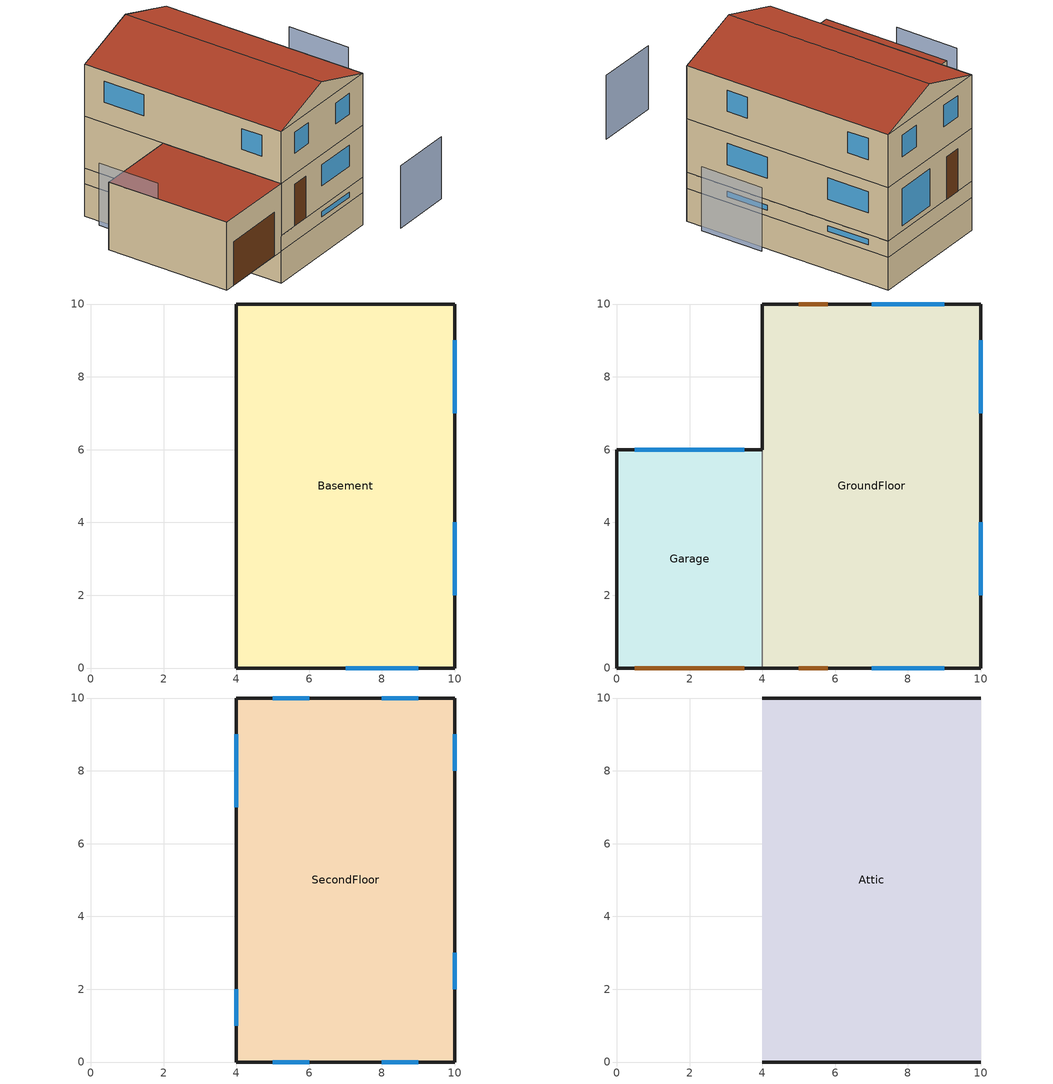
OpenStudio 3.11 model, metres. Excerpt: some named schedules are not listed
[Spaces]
Basement
 floor foundation (SFD_BasementFloor 8): 10,10 10,0 4,0 4,10 z-1.55
 wall outside (Surface 32 c tbd): 10,10 4,10 z0:0.75
 wall outside (Surface 35 c tbd): 10,0 10,10 z0:0.75
 wall outside (Surface 34 c tbd): 4,0 10,0 z0:0.75
 wall outside (Surface 39 c tbd): 4,10 4,6 z0:0.75
 wall to Garage (Surface 33 c tbd): 4,6 4,0 z0:0.75
 wall foundation (SFD_1946-1970_BasementWall): 4,0 10,0 10,10 4,10 4,0 z-1.55:0
 window: 10,2 10,4 / 10,7 10,9 / 7,0 9,0 z0.25:0.5
Garage
 floor ground: 4,6 4,0 0,0 0,6 z0
 wall outside: 4,6 0,6 0,0 4,0 z0:3.25
 wall to GroundFloor: 4,0 4,6 z0.75:3.25
 window: 3.5,6 0.5,6 z2:2.5
 door: 0.5,0 3.5,0 z0:2.1
 roof outside: 4,0 4,6 0,6 0,0 z3.25
GroundFloor
 floor to Basement: 10,10 10,0 4,0 4,10 z0.75
 wall outside (Surface 11 c tbd): 4,10 4,6 z0.75:3.25
 wall outside (Surface 12 c tbd): 10,0 10,10 z0.75:3.25
 wall outside (Surface 13 c tbd): 10,10 4,10 z0.75:3.25
 wall outside (Surface 7 c tbd): 4,0 10,0 z0.75:3.25
 window: 7,0 9,0 / 10,7 10,9 / 10,2 10,4 z1.75:2.75; 9,10 7,10 z1:2.75
 door: 5,0 5.8,0 / 5.8,10 5,10 z0.75:2.75
SecondFloor
 floor to GroundFloor: 10,10 10,0 4,0 4,10 z3.25
 wall outside (Surface 15 c tbd): 4,0 10,0 z3.25:5.75
 wall outside (Surface 17 c tbd): 10,0 10,10 z3.25:5.75
 wall outside (Surface 18 c tbd): 10,10 4,10 z3.25:5.75
 wall outside (Surface 19 c tbd): 4,10 4,0 z3.25:5.75
 window: 5,0 6,0 / 8,0 9,0 / 10,2 10,3 / 10,8 10,9 / 4,9 4,7 / 4,2 4,1 / 9,10 8,10 / 6,10 5,10 z4.25:5.25
Attic
 floor to SecondFloor: 10,10 10,0 4,0 4,10 z5.75
 wall outside: 7,0,6.75 4,0,5.75 10,0,5.75; 7,10,6.75 10,10,5.75 4,10,5.75
 roof outside: 7,10,6.75 4,10,5.75 4,0,5.75 7,0,6.75; 7,0,6.75 10,0,5.75 10,10,5.75 7,10,6.75
shading: 0,3.5 0,6.5 / 10,-4 7,-4 / 14,6.5 14,3.5 z1:4
[Building]
Building 1: Default Construction Set=SFD_1946-1970_ConstructionSet
[Site]
MONTREAL INTL A: Latitude {deg}=45.47; Longitude {deg}=-73.74; Time Zone {hr}=-5; Elevation {m}=36
[ClimateZones]
Climate Zone Institution Name 1=ASHRAE; Climate Zone Document Name 1=ANSI/ASHRAE Standard 169; Climate Zone Document Year 1=2006; Climate Zone Institution Name 2=CEC; Climate Zone Document Name 2=California Climate Zone Descriptions; Climate Zone Document Year 2=1995
[SizingPeriod:DesignDay] Barometric Pressure {Pa}=100893; Rain Indicator=No; Snow Indicator=No; Day of Month=21; Daylight Saving Time Indicator=No; Humidity Condition Type=Wetbulb; Dry-Bulb Temperature Range Modifier Type=DefaultMultipliers
Name | Maximum Dry-Bulb Temperature {C} | Daily Dry-Bulb Temperature Range {deltaC} | Wind Speed {m/s} | Wind Direction {deg} | Sky Clearness | Month | Day Type | Wetbulb or DewPoint at Maximum Dry-Bulb {C} | Solar Model Indicator | ASHRAE Clear Sky Optical Depth for Beam Irradiance | ASHRAE Clear Sky Optical Depth for Diffuse Irradiance
Montreal-Trudeau Intl AP Ann Htg 99.6% Condns DB | -22.9 | 0 | 4.3 | 260 | 0 | 1 | WinterDesignDay | -22.9 | ASHRAEClearSky
Montreal-Trudeau Intl AP Ann Clg .4% Condns DB=>MWB | 30.3 | 8.8 | 5.4 | 230 |  | 7 | SummerDesignDay | 22.1 | ASHRAETau | 0.431 | 2.246
[Construction]
SFD_Furnishing: Wood Furnishing
SFD_IntWall: Gypsum Board, Air Layer 1, Wood frame wall 2x4 uninsulated, Air Layer 1, Gypsum Board
SFD_Window_old-construction: SFD_Window_old-construction
SFD_Door_old-construction: SFD_Door_old-construction
SFD_1946-1970_ExtWall: Cladding-vinyl, Air Layer 1, Plywood, Wood frame wall 2x4 uninsulated, Insulation 70 mm, Air Layer 1, Gypsum Board
SFD_BasementFloor; SFD_BasementFloor 8; SFD_BasementFloor 9; SFD_BasementFloor 10: Heavy Concrete 150 mm
SFD_Roof: Shingles asphalt, Plywood
SFD_1946-1970_AtticFloor: Bulk insulation-cellulose 105 mm, Plywood, Wood frame roof 2x10 insulated, Gypsum Board
SFD_1946-1970_CeilingToAttic: Gypsum Board, Wood frame roof 2x10 insulated, Plywood, Bulk insulation-cellulose 105 mm
SFD_1946-1970_BasementWall: Heavy Concrete 200 mm, Insulation panel 55 mm, Gypsum Board
SFD_1946-1970_BasementWallAboveGround: Plaster, Heavy Concrete 200 mm, Insulation panel 55 mm, Air Layer 1, Gypsum Board
SFD_IntFloor: Wood Flooring, Plywood, Wood frame roof 2x10 uninsulated, Gypsum Board
SFD_IntCeiling: Gypsum Board, Wood frame roof 2x10 uninsulated, Plywood, Wood Flooring
SFD_GarageWall: Cladding-vinyl, Air Layer 1, Plywood, Wood frame wall 2x4 insulated, Air Layer 1, Gypsum Board
SFD_Garage_Roof: Shingles asphalt, Plywood, Air Layer 1, Wood frame roof 2x10 insulated, Gypsum Board
SFD_Garage_CeilingToAttic: Gypsum Board, Wood frame roof 2x10 insulated, Plywood
SFD_pre1945_BasementWall: Heavy Concrete 200 mm, Insulation panel 45 mm, Air Layer 1, Gypsum Board
Surface 11 c tbd: Cladding-vinyl, Air Layer 1, Plywood, Wood frame wall 2x4 uninsulated, Surface 11 m tbd, Air Layer 1, Gypsum Board
Surface 12 c tbd: Cladding-vinyl, Air Layer 1, Plywood, Wood frame wall 2x4 uninsulated, Surface 12 m tbd, Air Layer 1, Gypsum Board
Surface 13 c tbd: Cladding-vinyl, Air Layer 1, Plywood, Wood frame wall 2x4 uninsulated, Surface 13 m tbd, Air Layer 1, Gypsum Board
Surface 15 c tbd: Cladding-vinyl, Air Layer 1, Plywood, Wood frame wall 2x4 uninsulated, Surface 15 m tbd, Air Layer 1, Gypsum Board
Surface 17 c tbd: Cladding-vinyl, Air Layer 1, Plywood, Wood frame wall 2x4 uninsulated, Surface 17 m tbd, Air Layer 1, Gypsum Board
Surface 18 c tbd: Cladding-vinyl, Air Layer 1, Plywood, Wood frame wall 2x4 uninsulated, Surface 18 m tbd, Air Layer 1, Gypsum Board
Surface 19 c tbd: Cladding-vinyl, Air Layer 1, Plywood, Wood frame wall 2x4 uninsulated, Surface 19 m tbd, Air Layer 1, Gypsum Board
Surface 32 c tbd: Plaster, Heavy Concrete 200 mm, Surface 32 m tbd, Air Layer 1, Gypsum Board
Surface 33 c tbd: Cladding-vinyl, Air Layer 1, Plywood, Wood frame wall 2x4 uninsulated, Surface 33 m tbd, Air Layer 1, Gypsum Board
Surface 34 c tbd: Plaster, Heavy Concrete 200 mm, Surface 34 m tbd, Air Layer 1, Gypsum Board
Surface 35 c tbd: Plaster, Heavy Concrete 200 mm, Surface 35 m tbd, Air Layer 1, Gypsum Board
Surface 39 c tbd: Plaster, Heavy Concrete 200 mm, Surface 39 m tbd, Air Layer 1, Gypsum Board
Surface 7 c tbd: Cladding-vinyl, Air Layer 1, Plywood, Wood frame wall 2x4 uninsulated, Surface 7 m tbd, Air Layer 1, Gypsum Board
[Material]
Name | Roughness | Thickness {m} | Conductivity {W/m-K} | Density {kg/m3} | Specific Heat {J/kg-K} | Solar Absorptance | Visible Absorptance | Thermal Absorptance
Wood Furnishing | Smooth | 0.075 | 0.12 | 540 | 1210 | 0.5 | 0.5
Gypsum Board | Smooth | 0.0127 | 0.16 | 800 | 1090 | 0.3 | 0.5
Wood frame wall 2x4 uninsulated | Smooth | 0.089 | 0.409 | 154.65 | 1626.3
Heavy Concrete 150 mm | Smooth | 0.1524 | 1.95 | 2240 | 900 | 0.3 | 0.5
Wood frame roof 2x10 uninsulated | Smooth | 0.235 | 1.1557 | 80.994 | 1621.88
Heavy Concrete 200 mm | Smooth | 0.2032 | 1.95 | 2240 | 900 | 0.3 | 0.5
Insulation panel 45 mm | Smooth | 0.0431 | 0.03 | 43 | 1210
Wood frame wall 2x4 insulated | Smooth | 0.089 | 0.073 | 165.2 | 1571.76
Wood frame roof 2x10 insulated | Smooth | 0.235 | 0.16 | 96 | 1515
Cladding-vinyl | Smooth | 0.0095 | 0.086 | 200 | 1000 | 0.5 | 0.5
Plywood | Smooth | 0.0159 | 0.12 | 544 | 1210 | 0.5 | 0.5
Insulation 70 mm | Smooth | 0.0694 | 0.046 | 19 | 960
Shingles asphalt | Smooth | 0.0032 | 0.04 | 1120 | 1260 | 0.5 | 0.5
Bulk insulation-cellulose 105 mm | Smooth | 0.1066 | 0.046 | 20 | 1400
Insulation panel 55 mm | Smooth | 0.0536 | 0.03 | 43 | 1210
Plaster | Smooth | 0.005 | 0.071 | 1860 | 840 | 0.3 | 0.5
Wood Flooring | Smooth | 0.019 | 0.17 | 700 | 1630 | 0.5 | 0.2
XPS 25mm | Rough | 0.0254 | 0.029 | 28 | 1450 | 0.7 |  | 0.9
Surface 11 m tbd | Smooth | 0.0519301 | 0.046 | 19 | 960
Surface 12 m tbd | Smooth | 0.0427172 | 0.046 | 19 | 960
Surface 13 m tbd | Smooth | 0.0391119 | 0.046 | 19 | 960
Surface 15 m tbd; Surface 18 m tbd | Smooth | 0.0475539 | 0.046 | 19 | 960
Surface 17 m tbd | Smooth | 0.0517213 | 0.046 | 19 | 960
Surface 19 m tbd | Smooth | 0.0498204 | 0.046 | 19 | 960
Surface 32 m tbd | Smooth | 0.0291885 | 0.03 | 43 | 1210
Surface 33 m tbd | Smooth | 0.0437751 | 0.046 | 19 | 960
Surface 34 m tbd | Smooth | 0.0217578 | 0.03 | 43 | 1210
Surface 35 m tbd | Smooth | 0.0213499 | 0.03 | 43 | 1210
Surface 39 m tbd | Smooth | 0.0305988 | 0.03 | 43 | 1210
Surface 7 m tbd | Smooth | 0.042816 | 0.046 | 19 | 960
[Material:AirGap]
Air Layer 1: Thermal Resistance {m2-K/W}=0.15
[WindowMaterial:SimpleGlazingSystem]
SFD_Window_old-construction: U-Factor {W/m2-K}=2.94; Solar Heat Gain Coefficient=0.6; Visible Transmittance=0.8
[Material:NoMass]
SFD_Door_old-construction: Roughness=Smooth; Thermal Resistance {m2-K/W}=0.8
[DefaultConstructionSet] Interior Partition Construction=SFD_IntWall; Adiabatic Surface Construction=SFD_1946-1970_ExtWall
Name | Default Exterior Surface Constructions | Default Interior Surface Constructions | Default Ground Contact Surface Constructions | Default Exterior SubSurface Constructions | Default Interior SubSurface Constructions
SFD_1946-1970_ConstructionSet-Attic | Default Surface Constructions 10 | Default Surface Constructions 11 | Default Surface Constructions 12 | Default Sub Surface Constructions 7 | Default Sub Surface Constructions 8
SFD_1946-1970_ConstructionSet-Basement | Default Surface Constructions 67 | Default Surface Constructions 68 | Default Surface Constructions 69 | Default Sub Surface Constructions 45 | Default Sub Surface Constructions 26
SFD_1946-1970_ConstructionSet-Garage | Default Surface Constructions 52 | Default Surface Constructions 53 | Default Surface Constructions 54 | Default Sub Surface Constructions 35 | Default Sub Surface Constructions 36
SFD_1946-1970_ConstructionSet | Default Surface Constructions 49 | Default Surface Constructions 50 | Default Surface Constructions 51 | Default Sub Surface Constructions 33 | Default Sub Surface Constructions 34
[DefaultSurfaceConstructions]
Name | Floor Construction | Wall Construction | Roof Ceiling Construction
Default Surface Constructions 10 | SFD_BasementFloor | SFD_1946-1970_ExtWall | SFD_Roof
Default Surface Constructions 11 | SFD_1946-1970_AtticFloor | SFD_IntWall | SFD_1946-1970_CeilingToAttic
Default Surface Constructions 12 | SFD_BasementFloor | SFD_1946-1970_BasementWall
Default Surface Constructions 67 | SFD_BasementFloor 8 | SFD_1946-1970_BasementWallAboveGround | SFD_Roof
Default Surface Constructions 68 | SFD_IntFloor |  | SFD_IntCeiling
Default Surface Constructions 69 | SFD_BasementFloor 8 | SFD_1946-1970_BasementWall
Default Surface Constructions 52 | SFD_BasementFloor 9 | SFD_GarageWall | SFD_Garage_Roof
Default Surface Constructions 53 |  | SFD_1946-1970_ExtWall | SFD_Garage_CeilingToAttic
Default Surface Constructions 54 | SFD_BasementFloor 9 | SFD_pre1945_BasementWall
Default Surface Constructions 49 | SFD_BasementFloor 10 | SFD_1946-1970_ExtWall | SFD_Roof
Default Surface Constructions 50 | SFD_IntFloor | SFD_IntWall | SFD_IntCeiling
Default Surface Constructions 51 | SFD_BasementFloor 10 | SFD_1946-1970_BasementWall
[DefaultSubSurfaceConstructions]
Name | Fixed Window Construction | Operable Window Construction | Door Construction
Default Sub Surface Constructions 7; Default Sub Surface Constructions 45; Default Sub Surface Constructions 35; Default Sub Surface Constructions 33 | SFD_Window_old-construction | SFD_Window_old-construction | SFD_Door_old-construction
Default Sub Surface Constructions 8; Default Sub Surface Constructions 26; Default Sub Surface Constructions 36; Default Sub Surface Constructions 34
[ThermostatSetpoint:DualSetpoint] Cooling Setpoint Temperature Schedule=Residential ClgSetpoint
Name | Heating Setpoint Temperature Schedule
Thermostat Setpoint Dual Setpoint 1; Thermostat Setpoint Dual Setpoint 2 | Residential HtgSetpoint
Thermostat Setpoint Dual Setpoint 3
[ShadingControl]
Shading Control 1: Shading Type=InteriorBlind; Multiple Surface Control Type=Sequential
[Space]
Name | Space Type | Thermal Zone
Garage | SFD_Garage_SpaceType | Garage_Th
GroundFloor | SFD_MainFloors_SpaceType | GroundFloor_Th
SecondFloor | SFD_MainFloors_SpaceType | SecondFloor_Th
Attic | SFD_Attic_SpaceType | Attic_Th
Basement | SFD_Basement_SpaceType | Basement_Th
[ThermalZone] Use Ideal Air Loads=No
Name | Thermostat
Garage_Th; Attic_Th
GroundFloor_Th | Thermostat Setpoint Dual Setpoint 1
SecondFloor_Th | Thermostat Setpoint Dual Setpoint 2
Basement_Th | Thermostat Setpoint Dual Setpoint 3
[Sizing:Zone] Zone Cooling Design Supply Air Temperature Input Method=SupplyAirTemperature; Zone Cooling Design Supply Air Temperature {C}=14; Zone Cooling Design Supply Air Temperature Difference {deltaC}=11.11; Zone Heating Design Supply Air Temperature Input Method=SupplyAirTemperature; Zone Heating Design Supply Air Temperature {C}=40; Zone Heating Design Supply Air Temperature Difference {deltaC}=11.11; Zone Cooling Design Supply Air Humidity Ratio {kg-H2O/kg-air}=0.0085; Zone Heating Design Supply Air Humidity Ratio {kg-H2O/kg-air}=0.008; Cooling Design Air Flow Method=DesignDay; Heating Design Air Flow Method=DesignDay; Account for Dedicated Outdoor Air System=No; Dedicated Outdoor Air System Control Strategy=NeutralSupplyAir; Dedicated Outdoor Air Low Setpoint Temperature for Design {C}=autosize; Dedicated Outdoor Air High Setpoint Temperature for Design {C}=autosize; Zone Load Sizing Method=Sensible Load Only No Latent Load; Zone Latent Cooling Design Supply Air Humidity Ratio Input Method=HumidityRatioDifference; Zone Cooling Design Supply Air Humidity Ratio Difference {kgWater/kgDryAir}=0.005; Zone Latent Heating Design Supply Air Humidity Ratio Input Method=HumidityRatioDifference; Zone Humidification Design Supply Air Humidity Ratio Difference {kgWater/kgDryAir}=0.005; Sizing Option=Coincident; Heating Coil Sizing Method=None; Maximum Heating Capacity To Cooling Load Sizing Ratio {W/W}=1
Garage_Th; GroundFloor_Th; SecondFloor_Th; Attic_Th; Basement_Th
[Zone equipment]
Garage_Th: Sub Surface 13_WindandStackOpenArea
GroundFloor_Th: Elec Baseboard 1, Cycling PTAC DX Clg Elec Htg, Sub Surface 6_WindandStackOpenArea, Sub Surface 2_WindandStackOpenArea, Sub Surface 5_WindandStackOpenArea, Sub Surface 17_WindandStackOpenArea
SecondFloor_Th: Elec Baseboard 2, Cycling PTAC DX Clg Elec Htg 1, Sub Surface 8_WindandStackOpenArea, Sub Surface 10_WindandStackOpenArea, Sub Surface 3_WindandStackOpenArea, Sub Surface 4_WindandStackOpenArea, Sub Surface 7_WindandStackOpenArea, Sub Surface 9_WindandStackOpenArea, Sub Surface 14_WindandStackOpenArea, Sub Surface 15_WindandStackOpenArea
Basement_Th: Elec Baseboard
[SpaceType]
Name | Default Construction Set
SFD_Attic_SpaceType | SFD_1946-1970_ConstructionSet-Attic
SFD_Basement_SpaceType | SFD_1946-1970_ConstructionSet-Basement
SFD_Garage_SpaceType | SFD_1946-1970_ConstructionSet-Garage
SFD_MainFloors_SpaceType
[SpaceInfiltration:DesignFlowRate] Density Basis=Outdoor
Name | Space or SpaceType | Design Flow Rate Calculation Method | Flow per Exterior Surface Area {m3/s-m2} | Air Changes per Hour {1/hr} | Constant Term Coefficient | Temperature Term Coefficient | Velocity Term Coefficient | Velocity Squared Term Coefficient | Design Flow Rate {m3/s}
Attic Ventilation | SFD_Attic_SpaceType | AirChanges/Hour | 0 | 3 | 0.606 | 0.03636 | 0.1177 | 0
Air exhaust-intake compensation | SFD_MainFloors_SpaceType | Flow/Space |  |  |  |  |  |  | 0.001
[InternalMass] Multiplier=1
Name | Internal Mass Definition | Space or SpaceType
Basement_InternalMassFurnishing | SFD_InternalMassFurnishing | SFD_Basement_SpaceType
MainFloors_InternalMassFurnishing | SFD_InternalMassFurnishing | SFD_MainFloors_SpaceType
MainFloors_IntWalls | SFD_IntWalls | SFD_MainFloors_SpaceType
[InternalMass:Definition]
Name | Construction | Design Level Calculation Method | Surface Area per Space Floor Area | Surface Area {m2}
SFD_InternalMassFurnishing | SFD_Furnishing | SurfaceArea/Area | 2
SFD_IntWalls | SFD_IntWall | SurfaceArea |  | 80
[People:Definition]
SFD_People: Number of People Calculation Method=People; Number of People {people}=2.84; Fraction Radiant=0.3
[Lights:Definition]
SFD_InteriorLighting: Design Level Calculation Method=LightingLevel; Lighting Level {W}=301.7; Fraction Radiant=0.4; Fraction Visible=0.2
[ElectricEquipment:Definition] Design Level Calculation Method=EquipmentLevel
Name | Design Level {W} | Fraction Radiant | Fraction Lost | Fraction Latent
SFD_Refrigerator | 160.3 | 0.2
SFD_WashingMachine | 59.9 | 0.2
SFD_Dryer | 619.1 | 0.2 | 0.8
SFD_OtherEquipment | 1847.3 | 0.2 |  | 0
SFD_Freezer | 53.4 | 0.2
SFD_Dishwasher | 118.5 | 0.2
SFD_StoveTopOven | 473.8 | 0.2
SFD_HWElectricConsumption | 1184.1 |  | 0.99
[People]
MainFloors_People: People Definition=SFD_People; Space or SpaceType=SFD_MainFloors_SpaceType; Number of People Schedule=Residential Occupancy; Activity Level Schedule=Residential Occupant Activity; Clothing Insulation Calculation Method=ClothingInsulationSchedule; Multiplier=0.5
[Lights]
MainFloors_InteriorLighting: Lights Definition=SFD_InteriorLighting; Space or SpaceType=SFD_MainFloors_SpaceType; Schedule=Interior Lighting Schedule; Fraction Replaceable=1; Multiplier=0.5
[ElectricEquipment] Space or SpaceType=SFD_MainFloors_SpaceType; Multiplier=0.5
Name | Electric Equipment Definition | Schedule
MainFloors_Freezer | SFD_Freezer | Freezer Schedule
MainFloors_Refrigerator | SFD_Refrigerator | Fridge Schedule
MainFloors_Dishwasher | SFD_Dishwasher | Dishwasher Schedule
MainFloors_OtherEquipment | SFD_OtherEquipment | Other Electric Charges Schedule
MainFloors_WashingMachine | SFD_WashingMachine | Washer Schedule
MainFloors_StoveTopOven | SFD_StoveTopOven | Stovetop Schedule
MainFloors_Dryer | SFD_Dryer | Dryer Schedule
MainFloors_HWElectricConsumption | SFD_HWElectricConsumption | Hot Water Tank Electric Load Schedule
[Exterior:Lights:Definition]
SFD_ExteriorLights: Design Level {W}=38.5
[Exterior:Lights]
Exterior Lights 1: Exterior Lights Definition=SFD_ExteriorLights; Schedule=Exterior Lighting Schedule
[ZoneHVAC:Baseboard:Convective:Electric] Availability Schedule=Always On Discrete hvac_library; Nominal Capacity {W}=autosize; Efficiency=1
Elec Baseboard; Elec Baseboard 1; Elec Baseboard 2
[ZoneHVAC:PackagedTerminalAirConditioner] Availability Schedule=Always On Discrete hvac_library; Supply Air Flow Rate During Cooling Operation {m3/s}=Autosize; Supply Air Flow Rate During Heating Operation {m3/s}=Autosize; Supply Air Flow Rate When No Cooling or Heating is Needed {m3/s}=Autosize; No Load Supply Air Flow Rate Control Set To Low Speed=Yes; Outdoor Air Flow Rate During Cooling Operation {m3/s}=Autosize; Outdoor Air Flow Rate During Heating Operation {m3/s}=Autosize; Outdoor Air Flow Rate When No Cooling or Heating is Needed {m3/s}=Autosize; Fan Placement=DrawThrough; Supply Air Fan Operating Mode Schedule=Cycling PTAC Fan Mode Always Zero
Name | Supply Air Fan | Heating Coil | Cooling Coil
Cycling PTAC DX Clg Elec Htg | Cycling Elec PTAC Fan | Cycling PTAC Elec Htg Coil | Cycling Elec PTAC 1 Spd DX Clg Coil
Cycling PTAC DX Clg Elec Htg 1 | Cycling Elec PTAC Fan 1 | Cycling PTAC Elec Htg Coil 1 | Cycling Elec PTAC 1 Spd DX Clg Coil 1
[Fan:OnOff] Availability Schedule=Always On Discrete hvac_library; Fan Total Efficiency=0.6; Pressure Rise {Pa}=250; Maximum Flow Rate {m3/s}=autosize; Motor Efficiency=0.8; Motor In Airstream Fraction=1; Fan Power Ratio Function of Speed Ratio Curve=Fan On Off Power Curve 15; Fan Efficiency Ratio Function of Speed Ratio Curve=Fan On Off Efficiency Curve 15
Cycling Elec PTAC Fan; Cycling Elec PTAC Fan 1
[Coil:Heating:Electric] Availability Schedule=Always On Discrete hvac_library; Nominal Capacity {W}=0
Cycling PTAC Elec Htg Coil; Cycling PTAC Elec Htg Coil 1
[Coil:Cooling:DX:SingleSpeed] Availability Schedule=Always On Discrete hvac_library; Rated Total Cooling Capacity {W}=autosize; Rated Sensible Heat Ratio=autosize; Rated COP {W/W}=2.5; Rated Air Flow Rate {m3/s}=autosize; Rated Evaporator Fan Power Per Volume Flow Rate 2017 {W/(m3/s)}=773.3; Rated Evaporator Fan Power Per Volume Flow Rate 2023 {W/(m3/s)}=934.4; Total Cooling Capacity Function of Temperature Curve=Curve Biquadratic 29; Total Cooling Capacity Function of Flow Fraction Curve=Curve Quadratic 35; Energy Input Ratio Function of Temperature Curve=Curve Biquadratic 30; Energy Input Ratio Function of Flow Fraction Curve=Curve Quadratic 36; Part Load Fraction Correlation Curve=Curve Quadratic 37; Minimum Outdoor Dry-Bulb Temperature for Compressor Operation {C}=-25; Nominal Time for Condensate Removal to Begin {s}=0; Ratio of Initial Moisture Evaporation Rate and Steady State Latent Capacity=0; Maximum Cycling Rate {cycles/hr}=0; Latent Capacity Time Constant {s}=0; Condenser Type=AirCooled; Evaporative Condenser Effectiveness=0; Evaporative Condenser Air Flow Rate {m3/s}=Autosize; Evaporative Condenser Pump Rated Power Consumption {W}=Autosize; Crankcase Heater Capacity {W}=0; Maximum Outdoor Dry-Bulb Temperature for Crankcase Heater Operation {C}=0; Basin Heater Capacity {W/K}=0; Basin Heater Setpoint Temperature {C}=10
Cycling Elec PTAC 1 Spd DX Clg Coil; Cycling Elec PTAC 1 Spd DX Clg Coil 1
[SpaceInfiltration:EffectiveLeakageArea]
SFD_ELA_1946-1970: Space or SpaceType=SFD_MainFloors_SpaceType; Effective Air Leakage Area {cm2}=153.064; Stack Coefficient=0.000145; Wind Coefficient=0.000174
[ZoneVentilation:WindandStackOpenArea] Opening Area Fraction Schedule=SFD Window Opening Fraction; Opening Effectiveness=autocalculate; Discharge Coefficient for Opening=autocalculate; Minimum Indoor Temperature {C}=21; Maximum Indoor Temperature {C}=40; Delta Temperature {deltaC}=-100; Minimum Outdoor Temperature {C}=21; Maximum Outdoor Temperature {C}=24; Maximum Wind Speed {m/s}=10
Name | Opening Area {m2} | Effective Angle {deg} | Height Difference {m}
Sub Surface 8_WindandStackOpenArea; Sub Surface 7_WindandStackOpenArea | 1 | 90 | 0.25
Sub Surface 6_WindandStackOpenArea; Sub Surface 5_WindandStackOpenArea | 2 | 90 | 0.25
Sub Surface 10_WindandStackOpenArea | 1 | 270 | 0.25
Sub Surface 2_WindandStackOpenArea | 2 | 180 | 0.25
Sub Surface 3_WindandStackOpenArea; Sub Surface 4_WindandStackOpenArea | 1 | 180 | 0.25
Sub Surface 9_WindandStackOpenArea | 2 | 270 | 0.25
Sub Surface 13_WindandStackOpenArea | 1.5 | 0 | 0.125
Sub Surface 14_WindandStackOpenArea; Sub Surface 15_WindandStackOpenArea | 1 | 0 | 0.25
Sub Surface 17_WindandStackOpenArea | 3.5 | 0 | 0.4375
[Foundation:Kiva:Settings]
Soil Conductivity {W/m-K}=1.9; Soil Density {kg/m3}=1920; Soil Specific Heat {J/kg-K}=1425; Ground Solar Absorptivity=0.4; Ground Thermal Absorptivity=0.9; Ground Surface Roughness {m}=0.03; Deep-Ground Boundary Condition=GroundWater; Deep-Ground Depth {m}=10
[Foundation:Kiva]
KIVA Foundation Floor Surface 31: Interior Horizontal Insulation Material=XPS 25mm; Interior Horizontal Insulation Width {m}=0.6
[SurfaceProperty:ExposedFoundationPerimeter]
Surface 31: Exposed Perimeter Calculation Method=TotalExposedPerimeter; Total Exposed Perimeter {m}=32
[Schedule:Constant]
Always On Discrete hvac_library: Value=1
[Schedule:Ruleset]
Residential Occupancy: Default Day Schedule=Schedule Day 27
Residential Occupant Activity: Default Day Schedule=Large Office Activity Default Schedule; Summer Design Day Schedule=Large Office Activity Summer Design Day; Winter Design Day Schedule=Large Office Activity Winter Design Day
Cycling PTAC Fan Mode Always Zero: Default Day Schedule=Cycling PTAC Fan Mode Sch Default
Residential ClgSetpoint: Default Day Schedule=Schedule Day 26
Residential HtgSetpoint: Default Day Schedule=Schedule Day 25
SFD Window Opening Fraction: Default Day Schedule=Schedule Day 40
[Schedule:Day]
Schedule Day 27: No, 8, 0, 1, 13, 0, 0.82, 14, 0, 0.77, 16, 0, 0.74, 17, 0, 0.8, 18, 0, 0.95, 19, 0, 1, 20, 0, 0.98, 21, 0, 0.94, 24, 0, 1
Schedule Day 28: No, 8, 0, 1, 9, 0, 0.89, 13, 0, 0.95, 14, 0, 0.89, 16, 0, 0.83, 17, 0, 0.85, 18, 0, 0.95, 19, 0, 1, 20, 0, 0.98, 21, 0, 0.94, 24, 0, 1
Large Office Activity Default Schedule: No, 7, 0, 70, 23, 0, 130, 24, 0, 70
Large Office Activity Summer Design Day; Large Office Activity Winter Design Day: No, 24, 0, 150
Cycling PTAC Fan Mode Sch Default: No, 24, 0, 0
Schedule Day 26: No, 24, 0, 25
Schedule Day 25: No, 8, 0, 18, 21, 0, 21, 24, 0, 18
Schedule Day 40: No, 24, 0, 0.3
[Schedule:Rule]
Schedule Rule 3: Schedule Ruleset=Residential Occupancy; Rule Order=0; Day Schedule=Schedule Day 28; Apply Sunday=Yes; Apply Saturday=Yes
[Curve:Exponent]
Fan On Off Power Curve 15: Coefficient1 Constant=1; Coefficient2 Constant=0; Coefficient3 Constant=0; Minimum Value of x=0; Maximum Value of x=1
[Curve:Cubic]
Fan On Off Efficiency Curve 15: Coefficient1 Constant=1; Coefficient2 x=0; Coefficient3 x**2=0; Coefficient4 x**3=0; Minimum Value of x=0; Maximum Value of x=1
[Curve:Biquadratic] Minimum Value of x=17; Maximum Value of x=22; Minimum Value of y=13; Maximum Value of y=46
Name | Coefficient1 Constant | Coefficient2 x | Coefficient3 x**2 | Coefficient4 y | Coefficient5 y**2 | Coefficient6 x*y
Curve Biquadratic 29 | 0.942588 | 0.00954335 | 0.00068377 | -0.0110427 | 5.249e-06 | -9.72e-06
Curve Biquadratic 30 | 0.342414 | 0.034885 | -0.0006237 | 0.00497722 | 0.000437951 | -0.000728028
[Curve:Quadratic]
Name | Coefficient1 Constant | Coefficient2 x | Coefficient3 x**2 | Minimum Value of x | Maximum Value of x
Curve Quadratic 35 | 0.8 | 0.2 | 0 | 0.5 | 1.5
Curve Quadratic 36 | 1.1552 | -0.1808 | 0.0256 | 0.5 | 1.5
Curve Quadratic 37 | 0.85 | 0.15 | 0 | 0 | 1
